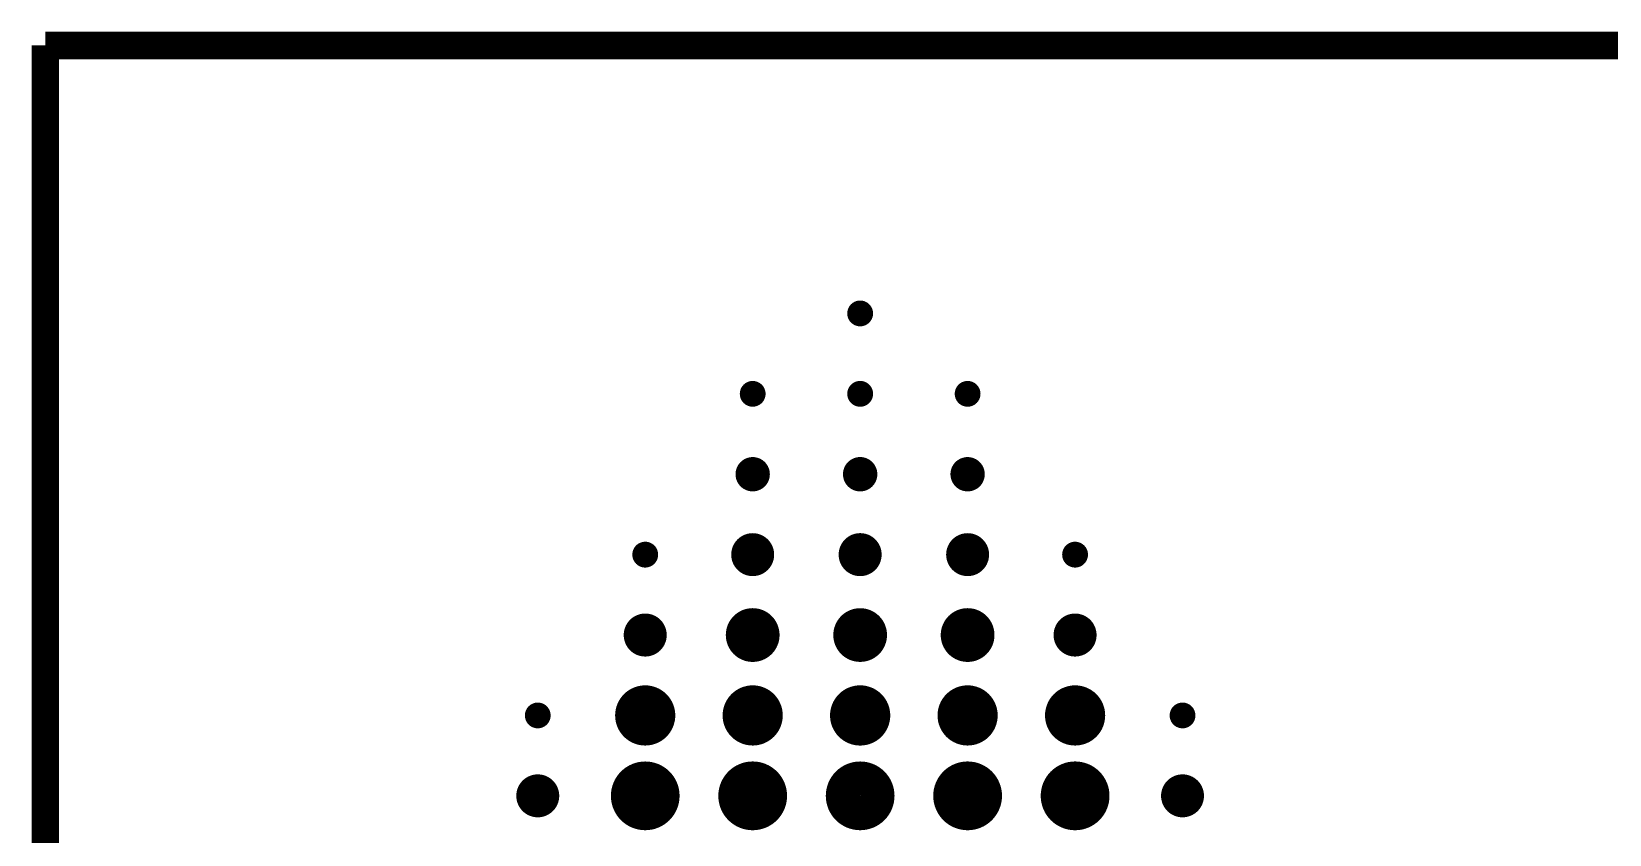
# Model space of a CAD drawing. Header units: feet. Extents: x -46890 to -45898, y -3252 to -1955.
# Drawn here: x -46059.63 to -46031.05, y -2556.52 to -2541.99 of the extents above; entities that cross this region are included whole.
import ezdxf

# ---------------------------------------------------------------- set-up
doc = ezdxf.new("R2010")
doc.units = ezdxf.units.FT
doc.header["$MEASUREMENT"] = 0
doc.layers.add('FORMATO', color=8, linetype='Continuous')

msp = doc.modelspace()

# ---------------------------------------------------------------- linework, layer by layer
at = {"layer": 'FORMATO', "const_width": 0.5}
msp.add_lwpolyline([(-45907.778, -2542.236), (-46059.377, -2542.236)], dxfattribs=at)
at = {"layer": 'FORMATO'}
msp.add_lwpolyline([(-46059.377, -2572.34, 0.5, 0.5, 0), (-46059.377, -2542.236, 0.5, 0.5, 0)], format="xyseb", dxfattribs=at)
at = {"layer": 'FORMATO', "color": 164}
for points in [[(-46044.735, -2547.09, 0.234, 0.234, 1), (-46044.501, -2547.09, 0.234, 0.234, 1)], [(-46046.681, -2548.546, 0.234, 0.234, 1), (-46046.448, -2548.546, 0.234, 0.234, 1)], [(-46044.735, -2548.546, 0.234, 0.234, 1), (-46044.501, -2548.546, 0.234, 0.234, 1)], [(-46042.788, -2548.546, 0.234, 0.234, 1), (-46042.555, -2548.546, 0.234, 0.234, 1)], [(-46046.72, -2550.002, 0.311, 0.311, 1), (-46046.409, -2550.002, 0.311, 0.311, 1)], [(-46044.774, -2550.002, 0.311, 0.311, 1), (-46044.462, -2550.002, 0.311, 0.311, 1)], [(-46042.827, -2550.002, 0.311, 0.311, 1), (-46042.516, -2550.002, 0.311, 0.311, 1)], [(-46046.759, -2551.458, 0.389, 0.389, 1), (-46046.37, -2551.458, 0.389, 0.389, 1)], [(-46044.813, -2551.458, 0.389, 0.389, 1), (-46044.423, -2551.458, 0.389, 0.389, 1)], [(-46042.866, -2551.458, 0.389, 0.389, 1), (-46042.477, -2551.458, 0.389, 0.389, 1)], [(-46048.628, -2551.458, 0.234, 0.234, 1), (-46048.394, -2551.458, 0.234, 0.234, 1)], [(-46040.842, -2551.458, 0.234, 0.234, 1), (-46040.608, -2551.458, 0.234, 0.234, 1)], [(-46048.706, -2552.914, 0.389, 0.389, 1), (-46048.316, -2552.914, 0.389, 0.389, 1)], [(-46046.808, -2552.914, 0.487, 0.487, 1), (-46046.321, -2552.914, 0.487, 0.487, 1)], [(-46044.861, -2552.914, 0.487, 0.487, 1), (-46044.375, -2552.914, 0.487, 0.487, 1)], [(-46042.915, -2552.914, 0.487, 0.487, 1), (-46042.428, -2552.914, 0.487, 0.487, 1)], [(-46040.92, -2552.914, 0.389, 0.389, 1), (-46040.53, -2552.914, 0.389, 0.389, 1)], [(-46048.784, -2554.37, 0.545, 0.545, 1), (-46048.239, -2554.37, 0.545, 0.545, 1)], [(-46046.837, -2554.37, 0.545, 0.545, 1), (-46046.292, -2554.37, 0.545, 0.545, 1)], [(-46044.891, -2554.37, 0.545, 0.545, 1), (-46044.345, -2554.37, 0.545, 0.545, 1)], [(-46042.944, -2554.37, 0.545, 0.545, 1), (-46042.399, -2554.37, 0.545, 0.545, 1)], [(-46040.997, -2554.37, 0.545, 0.545, 1), (-46040.452, -2554.37, 0.545, 0.545, 1)], [(-46050.574, -2554.37, 0.234, 0.234, 1), (-46050.341, -2554.37, 0.234, 0.234, 1)], [(-46038.895, -2554.37, 0.234, 0.234, 1), (-46038.662, -2554.37, 0.234, 0.234, 1)], [(-46048.822, -2555.826, 0.623, 0.623, 1), (-46048.2, -2555.826, 0.623, 0.623, 1)], [(-46046.876, -2555.826, 0.623, 0.623, 1), (-46046.253, -2555.826, 0.623, 0.623, 1)], [(-46044.929, -2555.826, 0.623, 0.623, 1), (-46044.307, -2555.826, 0.623, 0.623, 1)], [(-46042.983, -2555.826, 0.623, 0.623, 1), (-46042.36, -2555.826, 0.623, 0.623, 1)], [(-46041.036, -2555.826, 0.623, 0.623, 1), (-46040.413, -2555.826, 0.623, 0.623, 1)], [(-46050.652, -2555.826, 0.389, 0.389, 1), (-46050.263, -2555.826, 0.389, 0.389, 1)], [(-46038.973, -2555.826, 0.389, 0.389, 1), (-46038.584, -2555.826, 0.389, 0.389, 1)]]:
    msp.add_lwpolyline(points, format="xyseb", close=True, dxfattribs=at)

doc.saveas('drawing.dxf')
